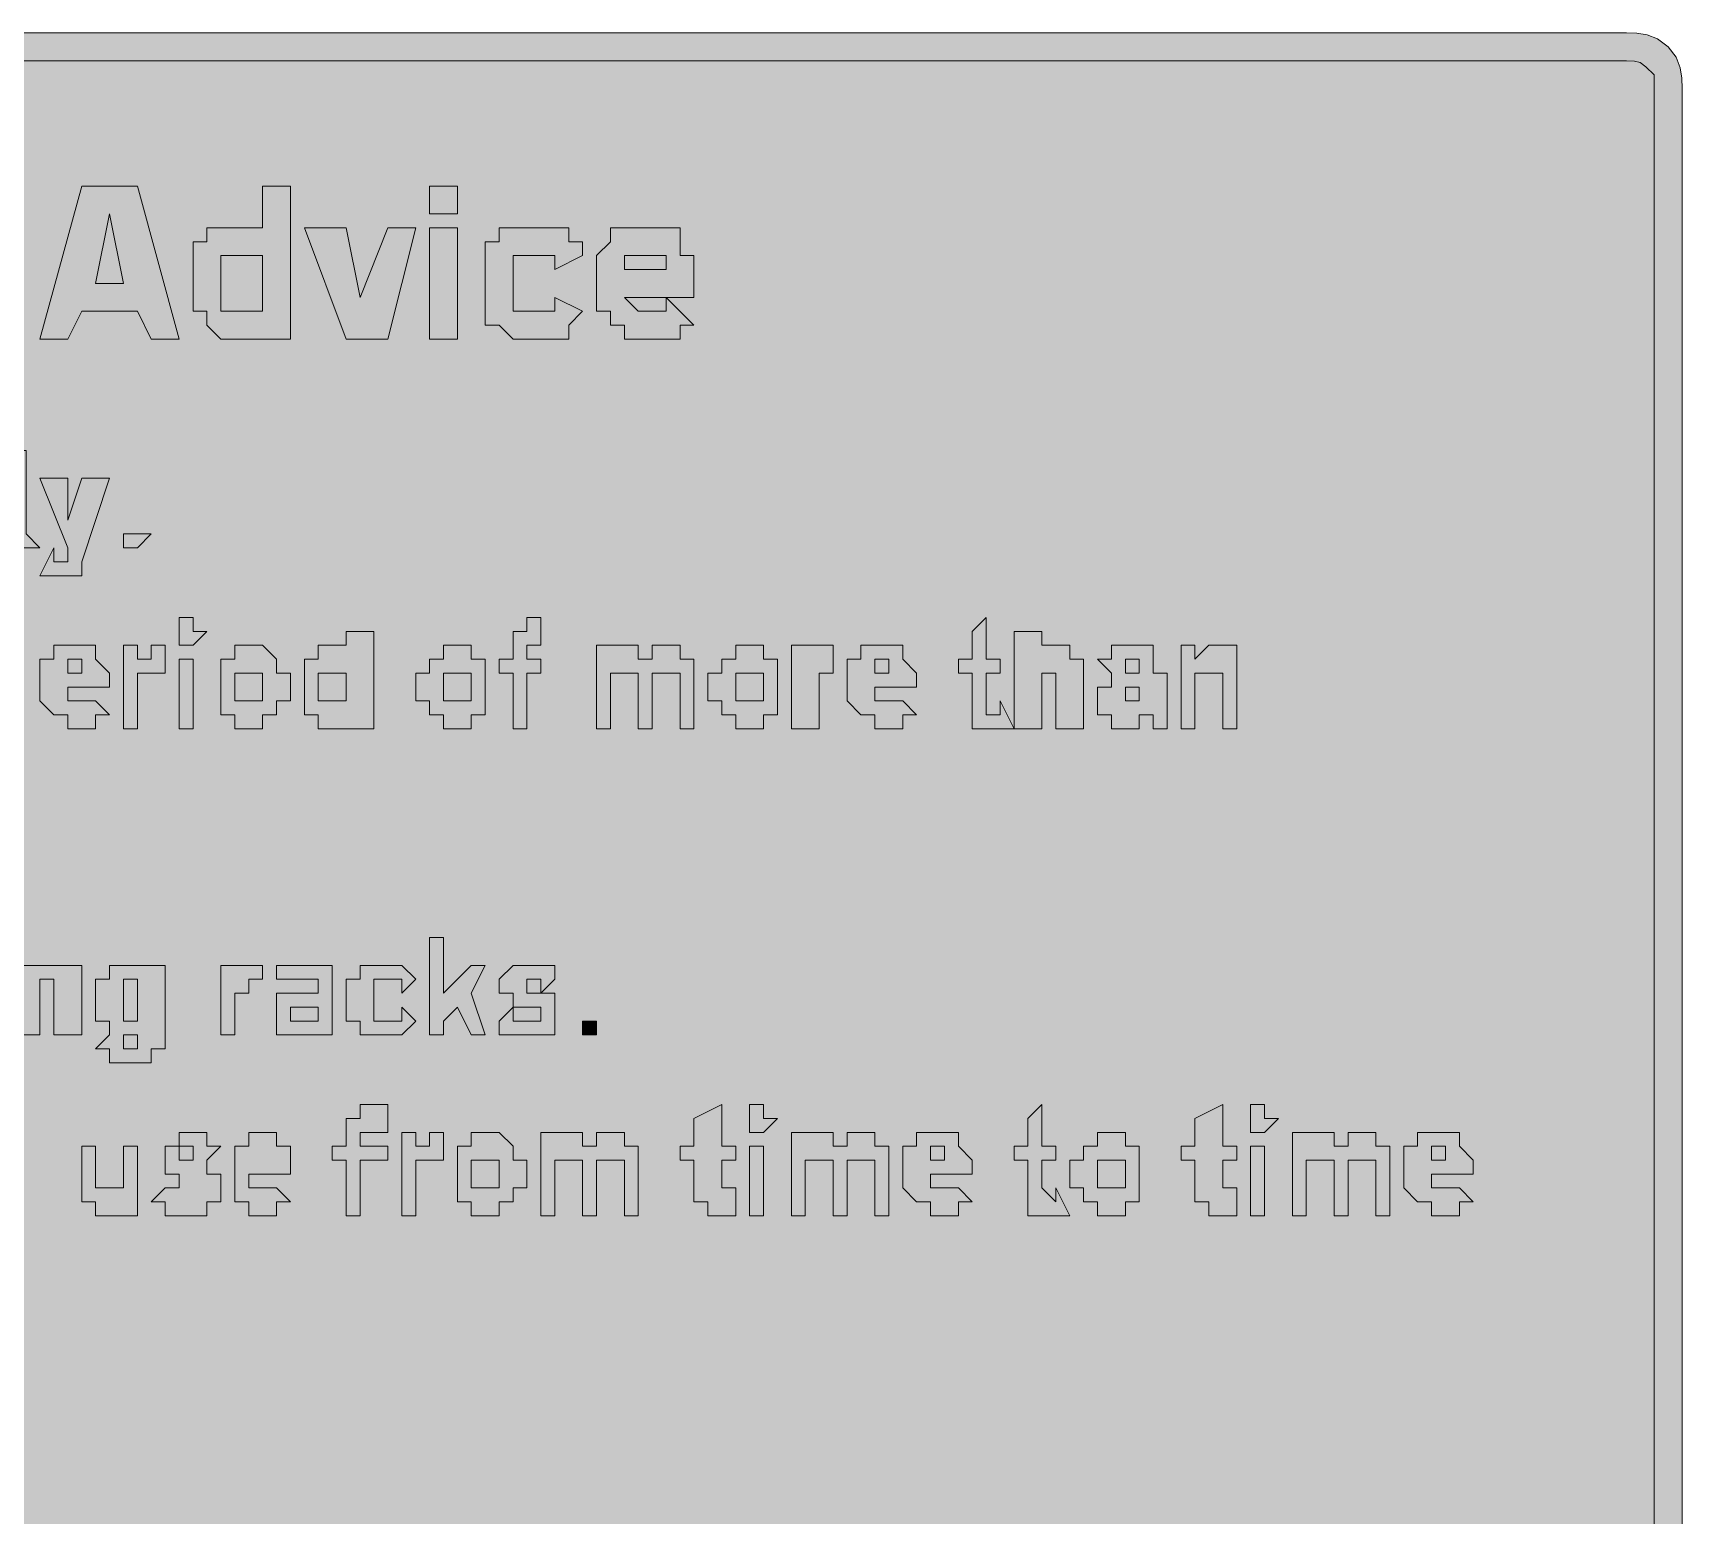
# Model space of a CAD drawing. Header units: metres. Extents: x 78 to 482, y 6 to 262.
# Drawn here: x 339.8 to 481.9, y 134.3 to 262.1 of the extents above; entities that cross this region are included whole.
import ezdxf

# ---------------------------------------------------------------- set-up
doc = ezdxf.new("R2010")
doc.units = ezdxf.units.M
doc.layers.add('FILL_BLACK_000000', color=7, linetype='Continuous', true_color=0x000000)
doc.layers.add('FILL_WHITE_FFFFFF', color=7, linetype='Continuous', true_color=0xffffff)

msp = doc.modelspace()

# ---------------------------------------------------------------- hatches: boundary and pattern name
at = {"layer": 'FILL_BLACK_000000', "true_color": 0x000000}
h = msp.add_hatch(color=7, dxfattribs=at)
h.dxf.hatch_style = 1
h.paths.add_polyline_path([(477.15, 262.08), (478.05, 262.06), (478.95, 261.93), (479.85, 261.57), (480.75, 260.88), (481.44, 259.98), (481.8, 259.08), (481.93, 258.18), (481.95, 257.28), (481.95, 11.28), (481.95, 10.08), (480.75, 8.88), (478.95, 7.23), (478.05, 6.69), (477.15, 6.48), (82.35, 6.48), (81.45, 6.69), (80.55, 7.23), (78.75, 8.88), (78.35, 8.93), (78.06, 9.09), (77.7, 9.63), (77.57, 10.4), (77.55, 11.28), (77.55, 257.28), (77.55, 258.48), (77.6, 258.88), (77.74, 259.19), (78.15, 259.68), (78.56, 260.17), (78.7, 260.48), (78.75, 260.88), (79.65, 261.57), (80.55, 261.93), (81.45, 262.06), (82.35, 262.08), (477.15, 262.08)])
h = msp.add_hatch(color=7, dxfattribs=at)
h.dxf.hatch_style = 1
h.paths.add_polyline_path([(348.75, 238.08), (346.35, 238.08), (343.95, 238.08), (342.75, 235.68), (340.35, 235.68), (343.95, 248.88), (346.35, 248.88), (348.75, 248.88), (352.35, 235.68), (349.95, 235.68), (348.75, 238.08)])
h.paths.add_polyline_path([(345.15, 240.48), (346.35, 240.48), (347.55, 240.48), (346.35, 246.48), (345.15, 240.48)], flags=16)
h = msp.add_hatch(color=7, dxfattribs=at)
h.dxf.hatch_style = 1
h.paths.add_polyline_path([(361.95, 235.68), (359.55, 235.68), (358.35, 235.68), (357.15, 235.68), (355.95, 235.68), (354.75, 236.88), (354.75, 238.08), (353.55, 238.08), (353.55, 239.28), (353.55, 240.48), (353.55, 241.68), (353.55, 242.88), (353.55, 244.08), (354.75, 244.08), (354.75, 245.28), (355.95, 245.28), (357.15, 245.28), (358.35, 245.28), (359.55, 245.28), (359.55, 248.88), (361.95, 248.88), (361.95, 235.68)])
h.paths.add_polyline_path([(359.55, 242.88), (358.35, 242.88), (357.15, 242.88), (355.95, 242.88), (355.95, 241.68), (355.95, 240.48), (355.95, 239.28), (355.95, 238.08), (357.15, 238.08), (358.35, 238.08), (359.55, 238.08), (359.55, 239.28), (359.55, 241.68), (359.55, 242.88)], flags=16)
h = msp.add_hatch(color=7, dxfattribs=at)
h.dxf.hatch_style = 1
h.paths.add_polyline_path([(373.95, 246.48), (373.95, 247.68), (373.95, 248.88), (375.15, 248.88), (376.35, 248.88), (376.35, 247.68), (376.35, 246.48), (375.15, 246.48), (373.95, 246.48)])
h = msp.add_hatch(color=7, dxfattribs=at)
h.dxf.hatch_style = 1
h.paths.add_polyline_path([(363.15, 245.28), (366.75, 245.28), (367.95, 239.28), (370.35, 245.28), (372.75, 245.28), (370.35, 235.68), (367.95, 235.68), (366.75, 235.68), (363.15, 245.28)])
h = msp.add_hatch(color=7, dxfattribs=at)
h.dxf.hatch_style = 1
h.paths.add_polyline_path([(373.95, 235.68), (373.95, 245.28), (376.35, 245.28), (376.35, 235.68), (373.95, 235.68)])
h = msp.add_hatch(color=7, dxfattribs=at)
h.dxf.hatch_style = 1
h.paths.add_polyline_path([(383.55, 245.28), (384.75, 245.28), (385.95, 245.28), (385.95, 244.08), (387.15, 244.08), (387.15, 242.88), (384.75, 241.68), (384.75, 242.88), (383.55, 242.88), (382.35, 242.88), (381.15, 242.88), (381.15, 241.68), (381.15, 240.48), (381.15, 239.28), (381.15, 238.08), (382.35, 238.08), (383.55, 238.08), (384.75, 238.08), (384.75, 239.28), (387.15, 238.08), (385.95, 236.88), (385.95, 235.68), (384.75, 235.68), (383.55, 235.68), (382.35, 235.68), (381.15, 235.68), (379.95, 236.88), (378.75, 236.88), (378.75, 238.08), (378.75, 239.28), (378.75, 240.48), (378.75, 241.68), (378.75, 242.88), (378.75, 244.08), (379.95, 244.08), (379.95, 245.28), (381.15, 245.28), (382.35, 245.28), (383.55, 245.28)])
h = msp.add_hatch(color=7, dxfattribs=at)
h.dxf.hatch_style = 1
h.paths.add_polyline_path([(395.55, 235.68), (394.35, 235.68), (393.15, 235.68), (391.95, 235.68), (390.75, 235.68), (390.75, 236.88), (389.55, 236.88), (389.55, 238.08), (388.35, 238.08), (388.35, 239.28), (388.35, 240.48), (388.35, 241.68), (388.35, 242.88), (389.55, 244.08), (389.55, 245.28), (390.75, 245.28), (391.95, 245.28), (393.15, 245.28), (394.35, 245.28), (395.55, 245.28), (395.55, 244.08), (395.55, 242.88), (396.75, 242.88), (396.75, 241.68), (396.75, 240.48), (396.75, 239.28), (394.35, 239.28), (396.75, 236.88), (395.55, 236.88), (395.55, 235.68)])
h.paths.add_polyline_path([(390.75, 239.28), (391.95, 238.08), (393.15, 238.08), (394.35, 238.08), (394.35, 239.28), (390.75, 239.28)], flags=16)
h.paths.add_polyline_path([(394.35, 242.88), (393.15, 242.88), (391.95, 242.88), (390.75, 242.88), (390.75, 241.68), (394.35, 241.68), (394.35, 242.88)], flags=16)
h = msp.add_hatch(color=7, dxfattribs=at)
h.dxf.hatch_style = 1
h.paths.add_polyline_path([(339.15, 218.88), (340.35, 217.68), (339.15, 217.68), (337.95, 217.68), (336.75, 217.68), (336.75, 218.88), (336.75, 226.08), (339.15, 226.08), (339.15, 218.88)])
h = msp.add_hatch(color=7, dxfattribs=at)
h.dxf.hatch_style = 1
h.paths.add_polyline_path([(343.95, 216.48), (343.95, 215.28), (342.75, 215.28), (341.55, 215.28), (340.35, 215.28), (341.55, 217.68), (341.55, 216.48), (342.75, 216.48), (342.75, 217.68), (340.35, 223.68), (342.75, 223.68), (342.75, 220.08), (343.95, 223.68), (346.35, 223.68), (343.95, 216.48)])
h = msp.add_hatch(color=7, dxfattribs=at)
h.dxf.hatch_style = 1
h.paths.add_polyline_path([(349.95, 218.88), (348.75, 217.68), (347.55, 217.68), (347.55, 218.88), (348.75, 218.88), (349.95, 218.88)])
h = msp.add_hatch(color=7, dxfattribs=at)
h.dxf.hatch_style = 1
h.paths.add_polyline_path([(352.35, 209.28), (352.35, 210.48), (352.35, 211.68), (353.55, 211.68), (353.55, 210.48), (354.75, 210.48), (353.55, 209.28), (352.35, 209.28)])
h = msp.add_hatch(color=7, dxfattribs=at)
h.dxf.hatch_style = 1
h.paths.add_polyline_path([(369.15, 202.08), (366.75, 202.08), (365.55, 202.08), (364.35, 202.08), (364.35, 203.28), (363.15, 203.28), (363.15, 204.48), (363.15, 205.68), (363.15, 206.88), (363.15, 208.08), (364.35, 208.08), (364.35, 209.28), (365.55, 209.28), (366.75, 209.28), (366.75, 210.48), (369.15, 210.48), (369.15, 202.08)])
h.paths.add_polyline_path([(366.75, 206.88), (365.55, 206.88), (364.35, 206.88), (364.35, 205.68), (364.35, 204.48), (365.55, 204.48), (366.75, 204.48), (366.75, 205.68), (366.75, 206.88)], flags=16)
h = msp.add_hatch(color=7, dxfattribs=at)
h.dxf.hatch_style = 1
h.paths.add_polyline_path([(381.15, 202.08), (381.15, 206.88), (379.95, 206.88), (379.95, 208.08), (381.15, 208.08), (381.15, 209.28), (381.15, 210.48), (382.35, 210.48), (382.35, 211.68), (383.55, 211.68), (383.55, 210.48), (383.55, 209.28), (382.35, 209.28), (382.35, 208.08), (383.55, 208.08), (383.55, 206.88), (382.35, 206.88), (382.35, 202.08), (381.15, 202.08)])
h = msp.add_hatch(color=7, dxfattribs=at)
h.dxf.hatch_style = 1
h.paths.add_polyline_path([(423.15, 208.08), (423.15, 206.88), (421.95, 206.88), (421.95, 204.48), (421.95, 203.28), (423.15, 203.28), (423.15, 204.48), (424.35, 202.08), (423.15, 202.08), (421.95, 202.08), (420.75, 202.08), (420.75, 203.28), (420.75, 206.88), (419.55, 206.88), (419.55, 208.08), (420.75, 208.08), (420.75, 210.48), (421.95, 211.68), (421.95, 208.08), (423.15, 208.08)])
h = msp.add_hatch(color=7, dxfattribs=at)
h.dxf.hatch_style = 1
h.paths.add_polyline_path([(429.15, 209.28), (429.15, 208.08), (430.35, 208.08), (430.35, 206.88), (430.35, 202.08), (427.95, 202.08), (427.95, 205.68), (427.95, 206.88), (426.75, 206.88), (426.75, 205.68), (426.75, 202.08), (424.35, 202.08), (424.35, 210.48), (426.75, 210.48), (426.75, 209.28), (427.95, 209.28), (429.15, 209.28)])
h = msp.add_hatch(color=7, dxfattribs=at)
h.dxf.hatch_style = 1
h.paths.add_polyline_path([(342.75, 204.48), (343.95, 204.48), (345.15, 204.48), (346.35, 203.28), (345.15, 203.28), (345.15, 202.08), (343.95, 202.08), (342.75, 202.08), (342.75, 203.28), (341.55, 203.28), (340.35, 204.48), (340.35, 205.68), (340.35, 206.88), (340.35, 208.08), (341.55, 208.08), (341.55, 209.28), (342.75, 209.28), (343.95, 209.28), (345.15, 209.28), (345.15, 208.08), (346.35, 206.88), (346.35, 205.68), (342.75, 205.68), (342.75, 204.48)])
h.paths.add_polyline_path([(343.95, 208.08), (342.75, 208.08), (342.75, 206.88), (343.95, 206.88), (343.95, 208.08)], flags=16)
h = msp.add_hatch(color=7, dxfattribs=at)
h.dxf.hatch_style = 1
h.paths.add_polyline_path([(347.55, 209.28), (348.75, 209.28), (348.75, 208.08), (349.95, 208.08), (349.95, 209.28), (351.15, 209.28), (351.15, 206.88), (349.95, 206.88), (348.75, 206.88), (348.75, 205.68), (348.75, 202.08), (347.55, 202.08), (347.55, 209.28)])
h = msp.add_hatch(color=7, dxfattribs=at)
h.dxf.hatch_style = 1
h.paths.add_polyline_path([(360.75, 204.48), (360.75, 203.28), (359.55, 203.28), (359.55, 202.08), (358.35, 202.08), (357.15, 202.08), (357.15, 203.28), (355.95, 203.28), (355.95, 204.48), (355.95, 205.68), (355.95, 206.88), (355.95, 208.08), (357.15, 208.08), (357.15, 209.28), (358.35, 209.28), (359.55, 209.28), (360.75, 208.08), (360.75, 206.88), (361.95, 206.88), (361.95, 205.68), (361.95, 204.48), (360.75, 204.48)])
h.paths.add_polyline_path([(358.35, 206.88), (357.15, 206.88), (357.15, 205.68), (357.15, 204.48), (358.35, 204.48), (359.55, 204.48), (359.55, 205.68), (359.55, 206.88), (358.35, 206.88)], flags=16)
h = msp.add_hatch(color=7, dxfattribs=at)
h.dxf.hatch_style = 1
h.paths.add_polyline_path([(378.75, 203.28), (377.55, 203.28), (377.55, 202.08), (376.35, 202.08), (375.15, 202.08), (375.15, 203.28), (373.95, 203.28), (373.95, 204.48), (372.75, 204.48), (372.75, 205.68), (372.75, 206.88), (373.95, 206.88), (373.95, 208.08), (375.15, 208.08), (375.15, 209.28), (376.35, 209.28), (377.55, 209.28), (377.55, 208.08), (378.75, 208.08), (378.75, 206.88), (378.75, 205.68), (378.75, 204.48), (378.75, 203.28)])
h.paths.add_polyline_path([(376.35, 206.88), (375.15, 206.88), (375.15, 205.68), (375.15, 204.48), (376.35, 204.48), (377.55, 204.48), (377.55, 205.68), (377.55, 206.88), (376.35, 206.88)], flags=16)
h = msp.add_hatch(color=7, dxfattribs=at)
h.dxf.hatch_style = 1
h.paths.add_polyline_path([(391.95, 209.28), (391.95, 208.08), (393.15, 208.08), (393.15, 209.28), (394.35, 209.28), (395.55, 209.28), (395.55, 208.08), (396.75, 208.08), (396.75, 206.88), (396.75, 202.08), (395.55, 202.08), (395.55, 206.88), (394.35, 206.88), (393.15, 206.88), (393.15, 202.08), (391.95, 202.08), (391.95, 206.88), (390.75, 206.88), (389.55, 206.88), (389.55, 202.08), (388.35, 202.08), (388.35, 209.28), (389.55, 209.28), (390.75, 209.28), (391.95, 209.28)])
h = msp.add_hatch(color=7, dxfattribs=at)
h.dxf.hatch_style = 1
h.paths.add_polyline_path([(403.95, 203.28), (402.75, 203.28), (402.75, 202.08), (401.55, 202.08), (400.35, 202.08), (400.35, 203.28), (399.15, 203.28), (399.15, 204.48), (397.95, 204.48), (397.95, 205.68), (397.95, 206.88), (399.15, 206.88), (399.15, 208.08), (400.35, 208.08), (400.35, 209.28), (401.55, 209.28), (402.75, 209.28), (402.75, 208.08), (403.95, 208.08), (403.95, 206.88), (403.95, 205.68), (403.95, 204.48), (403.95, 203.28)])
h.paths.add_polyline_path([(401.55, 206.88), (400.35, 206.88), (400.35, 205.68), (400.35, 204.48), (401.55, 204.48), (402.75, 204.48), (402.75, 205.68), (402.75, 206.88), (401.55, 206.88)], flags=16)
h = msp.add_hatch(color=7, dxfattribs=at)
h.dxf.hatch_style = 1
h.paths.add_polyline_path([(408.75, 206.88), (407.55, 206.88), (407.55, 205.68), (407.55, 202.08), (405.15, 202.08), (405.15, 209.28), (407.55, 209.28), (408.75, 209.28), (408.75, 206.88)])
h = msp.add_hatch(color=7, dxfattribs=at)
h.dxf.hatch_style = 1
h.paths.add_polyline_path([(412.35, 204.48), (413.55, 204.48), (414.75, 204.48), (415.95, 203.28), (414.75, 203.28), (414.75, 202.08), (413.55, 202.08), (412.35, 202.08), (412.35, 203.28), (411.15, 203.28), (409.95, 204.48), (409.95, 205.68), (409.95, 206.88), (409.95, 208.08), (411.15, 208.08), (411.15, 209.28), (412.35, 209.28), (413.55, 209.28), (414.75, 209.28), (414.75, 208.08), (415.95, 206.88), (415.95, 205.68), (412.35, 205.68), (412.35, 204.48)])
h.paths.add_polyline_path([(413.55, 208.08), (412.35, 208.08), (412.35, 206.88), (413.55, 206.88), (413.55, 208.08)], flags=16)
h = msp.add_hatch(color=7, dxfattribs=at)
h.dxf.hatch_style = 1
h.paths.add_polyline_path([(432.75, 209.28), (433.95, 209.28), (435.15, 209.28), (436.35, 209.28), (436.35, 208.08), (436.35, 206.88), (437.55, 206.88), (437.55, 204.48), (437.55, 203.28), (437.55, 202.08), (436.35, 202.08), (436.35, 203.28), (435.15, 203.28), (435.15, 202.08), (433.95, 202.08), (432.75, 202.08), (432.75, 203.28), (431.55, 203.28), (431.55, 204.48), (431.55, 205.68), (432.75, 205.68), (432.75, 206.88), (431.55, 208.08), (432.75, 208.08), (432.75, 209.28)])
h.paths.add_polyline_path([(433.95, 208.08), (433.95, 206.88), (435.15, 206.88), (435.15, 208.08), (433.95, 208.08)], flags=16)
h.paths.add_polyline_path([(435.15, 204.48), (435.15, 205.68), (433.95, 205.68), (433.95, 204.48), (435.15, 204.48)], flags=16)
h = msp.add_hatch(color=7, dxfattribs=at)
h.dxf.hatch_style = 1
h.paths.add_polyline_path([(442.35, 202.08), (442.35, 205.68), (442.35, 206.88), (441.15, 206.88), (439.95, 206.88), (439.95, 202.08), (438.75, 202.08), (438.75, 209.28), (439.95, 209.28), (439.95, 208.08), (441.15, 209.28), (442.35, 209.28), (443.55, 209.28), (443.55, 208.08), (443.55, 206.88), (443.55, 202.08), (442.35, 202.08)])
h = msp.add_hatch(color=7, dxfattribs=at)
h.dxf.hatch_style = 1
h.paths.add_polyline_path([(352.35, 202.08), (352.35, 208.08), (353.55, 208.08), (353.55, 202.08), (352.35, 202.08)])
h = msp.add_hatch(color=7, dxfattribs=at)
h.dxf.hatch_style = 1
h.paths.add_polyline_path([(373.95, 184.08), (375.15, 184.08), (375.15, 179.28), (377.55, 181.68), (378.75, 181.68), (377.55, 179.28), (378.75, 175.68), (377.55, 175.68), (376.35, 178.08), (375.15, 176.88), (375.15, 175.68), (373.95, 175.68), (373.95, 184.08)])
h = msp.add_hatch(color=7, dxfattribs=at)
h.dxf.hatch_style = 1
h.paths.add_polyline_path([(341.55, 175.68), (341.55, 179.28), (341.55, 180.48), (340.35, 180.48), (340.35, 179.28), (340.35, 175.68), (337.95, 175.68), (337.95, 181.68), (340.35, 181.68), (341.55, 181.68), (342.75, 181.68), (343.95, 181.68), (343.95, 180.48), (343.95, 179.28), (343.95, 175.68), (341.55, 175.68)])
h = msp.add_hatch(color=7, dxfattribs=at)
h.dxf.hatch_style = 1
h.paths.add_polyline_path([(345.15, 178.08), (345.15, 179.28), (345.15, 180.48), (346.35, 180.48), (346.35, 181.68), (347.55, 181.68), (348.75, 181.68), (349.95, 181.68), (351.15, 181.68), (351.15, 175.68), (351.15, 174.48), (349.95, 174.48), (349.95, 173.28), (348.75, 173.28), (347.55, 173.28), (346.35, 173.28), (346.35, 174.48), (345.15, 174.48), (346.35, 175.68), (346.35, 176.88), (345.15, 176.88), (345.15, 178.08)])
h.paths.add_polyline_path([(348.75, 175.68), (347.55, 175.68), (347.55, 174.48), (348.75, 174.48), (348.75, 175.68)], flags=16)
h.paths.add_polyline_path([(347.55, 180.48), (347.55, 179.28), (347.55, 178.08), (347.55, 176.88), (348.75, 176.88), (348.75, 178.08), (348.75, 179.28), (348.75, 180.48), (347.55, 180.48)], flags=16)
h = msp.add_hatch(color=7, dxfattribs=at)
h.dxf.hatch_style = 1
h.paths.add_polyline_path([(355.95, 181.68), (357.15, 181.68), (358.35, 181.68), (359.55, 181.68), (359.55, 180.48), (358.35, 180.48), (358.35, 179.28), (357.15, 179.28), (357.15, 175.68), (355.95, 175.68), (355.95, 181.68)])
h = msp.add_hatch(color=7, dxfattribs=at)
h.dxf.hatch_style = 1
h.paths.add_polyline_path([(361.95, 181.68), (363.15, 181.68), (364.35, 181.68), (365.55, 181.68), (365.55, 180.48), (365.55, 176.88), (365.55, 175.68), (364.35, 175.68), (363.15, 175.68), (361.95, 175.68), (360.75, 175.68), (360.75, 176.88), (360.75, 178.08), (360.75, 179.28), (361.95, 179.28), (363.15, 179.28), (364.35, 179.28), (364.35, 180.48), (363.15, 180.48), (361.95, 180.48), (360.75, 180.48), (360.75, 181.68), (361.95, 181.68)])
h.paths.add_polyline_path([(363.15, 176.88), (364.35, 176.88), (364.35, 178.08), (363.15, 178.08), (361.95, 178.08), (361.95, 176.88), (363.15, 176.88)], flags=16)
h = msp.add_hatch(color=7, dxfattribs=at)
h.dxf.hatch_style = 1
h.paths.add_polyline_path([(371.55, 181.68), (372.75, 180.48), (371.55, 179.28), (371.55, 180.48), (370.35, 180.48), (369.15, 180.48), (369.15, 179.28), (369.15, 178.08), (369.15, 176.88), (370.35, 176.88), (371.55, 176.88), (371.55, 178.08), (372.75, 176.88), (371.55, 175.68), (370.35, 175.68), (369.15, 175.68), (367.95, 175.68), (367.95, 176.88), (366.75, 176.88), (366.75, 178.08), (366.75, 179.28), (366.75, 180.48), (367.95, 180.48), (367.95, 181.68), (369.15, 181.68), (370.35, 181.68), (371.55, 181.68)])
h = msp.add_hatch(color=7, dxfattribs=at)
h.dxf.hatch_style = 1
h.paths.add_polyline_path([(384.75, 178.08), (384.75, 176.88), (384.75, 175.68), (383.55, 175.68), (382.35, 175.68), (381.15, 175.68), (379.95, 175.68), (379.95, 176.88), (381.15, 178.08), (381.15, 179.28), (379.95, 179.28), (379.95, 180.48), (381.15, 181.68), (382.35, 181.68), (383.55, 181.68), (384.75, 181.68), (384.75, 180.48), (383.55, 179.28), (384.75, 179.28), (384.75, 178.08)])
h.paths.add_polyline_path([(381.15, 176.88), (382.35, 176.88), (383.55, 176.88), (383.55, 178.08), (382.35, 178.08), (381.15, 178.08), (381.15, 176.88)], flags=16)
h.paths.add_polyline_path([(383.55, 180.48), (382.35, 180.48), (382.35, 179.28), (383.55, 179.28), (383.55, 180.48)], flags=16)
h = msp.add_hatch(color=7, dxfattribs=at)
h.dxf.hatch_style = 1
h.paths.add_polyline_path([(388.35, 175.68), (387.15, 175.68), (387.15, 176.88), (388.35, 176.88), (388.35, 175.68)])
h = msp.add_hatch(color=7, dxfattribs=at)
h.dxf.hatch_style = 1
h.paths.add_polyline_path([(366.75, 160.08), (366.75, 164.88), (365.55, 164.88), (365.55, 166.08), (366.75, 166.08), (366.75, 167.28), (366.75, 168.48), (367.95, 168.48), (367.95, 169.68), (369.15, 169.68), (370.35, 169.68), (370.35, 168.48), (370.35, 167.28), (369.15, 167.28), (367.95, 167.28), (367.95, 166.08), (370.35, 166.08), (370.35, 164.88), (367.95, 164.88), (367.95, 160.08), (366.75, 160.08)])
h = msp.add_hatch(color=7, dxfattribs=at)
h.dxf.hatch_style = 1
h.paths.add_polyline_path([(400.35, 160.08), (399.15, 160.08), (397.95, 160.08), (397.95, 161.28), (396.75, 161.28), (396.75, 164.88), (395.55, 164.88), (395.55, 166.08), (396.75, 166.08), (396.75, 168.48), (399.15, 169.68), (399.15, 166.08), (400.35, 166.08), (400.35, 164.88), (399.15, 164.88), (399.15, 162.48), (400.35, 162.48), (400.35, 160.08)])
h = msp.add_hatch(color=7, dxfattribs=at)
h.dxf.hatch_style = 1
h.paths.add_polyline_path([(401.55, 167.28), (401.55, 168.48), (401.55, 169.68), (402.75, 169.68), (402.75, 168.48), (403.95, 168.48), (402.75, 167.28), (401.55, 167.28)])
h = msp.add_hatch(color=7, dxfattribs=at)
h.dxf.hatch_style = 1
h.paths.add_polyline_path([(427.95, 166.08), (427.95, 164.88), (426.75, 164.88), (426.75, 162.48), (427.95, 161.28), (427.95, 162.48), (429.15, 160.08), (427.95, 160.08), (426.75, 160.08), (425.55, 160.08), (425.55, 161.28), (425.55, 164.88), (424.35, 164.88), (424.35, 166.08), (425.55, 166.08), (425.55, 168.48), (426.75, 169.68), (426.75, 166.08), (427.95, 166.08)])
h = msp.add_hatch(color=7, dxfattribs=at)
h.dxf.hatch_style = 1
h.paths.add_polyline_path([(443.55, 160.08), (442.35, 160.08), (441.15, 160.08), (441.15, 161.28), (439.95, 161.28), (439.95, 164.88), (438.75, 164.88), (438.75, 166.08), (439.95, 166.08), (439.95, 168.48), (442.35, 169.68), (442.35, 166.08), (443.55, 166.08), (443.55, 164.88), (442.35, 164.88), (442.35, 162.48), (443.55, 162.48), (443.55, 160.08)])
h = msp.add_hatch(color=7, dxfattribs=at)
h.dxf.hatch_style = 1
h.paths.add_polyline_path([(444.75, 167.28), (444.75, 168.48), (444.75, 169.68), (445.95, 169.68), (445.95, 168.48), (447.15, 168.48), (445.95, 167.28), (444.75, 167.28)])
h = msp.add_hatch(color=7, dxfattribs=at)
h.dxf.hatch_style = 1
h.paths.add_polyline_path([(355.95, 161.28), (354.75, 161.28), (354.75, 160.08), (353.55, 160.08), (352.35, 160.08), (351.15, 160.08), (351.15, 161.28), (349.95, 161.28), (351.15, 162.48), (352.35, 162.48), (352.35, 163.68), (351.15, 163.68), (351.15, 164.88), (351.15, 166.08), (352.35, 166.08), (352.35, 167.28), (353.55, 167.28), (354.75, 167.28), (354.75, 166.08), (355.95, 166.08), (354.75, 164.88), (354.75, 163.68), (355.95, 163.68), (355.95, 162.48), (355.95, 161.28)])
h.paths.add_polyline_path([(352.35, 164.88), (353.55, 164.88), (353.55, 166.08), (352.35, 166.08), (352.35, 164.88)], flags=16)
h = msp.add_hatch(color=7, dxfattribs=at)
h.dxf.hatch_style = 1
h.paths.add_polyline_path([(358.35, 163.68), (358.35, 162.48), (359.55, 162.48), (360.75, 162.48), (361.95, 161.28), (360.75, 161.28), (360.75, 160.08), (359.55, 160.08), (358.35, 160.08), (358.35, 161.28), (357.15, 161.28), (357.15, 162.48), (357.15, 163.68), (357.15, 164.88), (357.15, 166.08), (358.35, 166.08), (358.35, 167.28), (359.55, 167.28), (360.75, 167.28), (360.75, 166.08), (361.95, 166.08), (361.95, 164.88), (361.95, 163.68), (358.35, 163.68)])
h = msp.add_hatch(color=7, dxfattribs=at)
h.dxf.hatch_style = 1
h.paths.add_polyline_path([(371.55, 167.28), (372.75, 167.28), (372.75, 166.08), (373.95, 166.08), (373.95, 167.28), (375.15, 167.28), (375.15, 164.88), (373.95, 164.88), (372.75, 164.88), (372.75, 163.68), (372.75, 160.08), (371.55, 160.08), (371.55, 167.28)])
h = msp.add_hatch(color=7, dxfattribs=at)
h.dxf.hatch_style = 1
h.paths.add_polyline_path([(381.15, 162.48), (381.15, 161.28), (379.95, 161.28), (379.95, 160.08), (378.75, 160.08), (377.55, 160.08), (377.55, 161.28), (376.35, 161.28), (376.35, 162.48), (376.35, 163.68), (376.35, 164.88), (376.35, 166.08), (377.55, 166.08), (377.55, 167.28), (378.75, 167.28), (379.95, 167.28), (381.15, 166.08), (381.15, 164.88), (382.35, 164.88), (382.35, 163.68), (382.35, 162.48), (381.15, 162.48)])
h.paths.add_polyline_path([(378.75, 164.88), (377.55, 164.88), (377.55, 163.68), (377.55, 162.48), (378.75, 162.48), (379.95, 162.48), (379.95, 163.68), (379.95, 164.88), (378.75, 164.88)], flags=16)
h = msp.add_hatch(color=7, dxfattribs=at)
h.dxf.hatch_style = 1
h.paths.add_polyline_path([(387.15, 167.28), (387.15, 166.08), (388.35, 166.08), (388.35, 167.28), (389.55, 167.28), (390.75, 167.28), (390.75, 166.08), (391.95, 166.08), (391.95, 164.88), (391.95, 160.08), (390.75, 160.08), (390.75, 164.88), (389.55, 164.88), (388.35, 164.88), (388.35, 160.08), (387.15, 160.08), (387.15, 164.88), (385.95, 164.88), (384.75, 164.88), (384.75, 160.08), (383.55, 160.08), (383.55, 167.28), (384.75, 167.28), (385.95, 167.28), (387.15, 167.28)])
h = msp.add_hatch(color=7, dxfattribs=at)
h.dxf.hatch_style = 1
h.paths.add_polyline_path([(408.75, 167.28), (408.75, 166.08), (409.95, 166.08), (409.95, 167.28), (411.15, 167.28), (412.35, 167.28), (412.35, 166.08), (413.55, 166.08), (413.55, 164.88), (413.55, 160.08), (412.35, 160.08), (412.35, 164.88), (411.15, 164.88), (409.95, 164.88), (409.95, 160.08), (408.75, 160.08), (408.75, 164.88), (407.55, 164.88), (406.35, 164.88), (406.35, 160.08), (405.15, 160.08), (405.15, 167.28), (406.35, 167.28), (407.55, 167.28), (408.75, 167.28)])
h = msp.add_hatch(color=7, dxfattribs=at)
h.dxf.hatch_style = 1
h.paths.add_polyline_path([(417.15, 162.48), (418.35, 162.48), (419.55, 162.48), (420.75, 161.28), (419.55, 161.28), (419.55, 160.08), (418.35, 160.08), (417.15, 160.08), (417.15, 161.28), (415.95, 161.28), (414.75, 162.48), (414.75, 163.68), (414.75, 164.88), (414.75, 166.08), (415.95, 166.08), (415.95, 167.28), (417.15, 167.28), (418.35, 167.28), (419.55, 167.28), (419.55, 166.08), (420.75, 164.88), (420.75, 163.68), (417.15, 163.68), (417.15, 162.48)])
h.paths.add_polyline_path([(418.35, 166.08), (417.15, 166.08), (417.15, 164.88), (418.35, 164.88), (418.35, 166.08)], flags=16)
h = msp.add_hatch(color=7, dxfattribs=at)
h.dxf.hatch_style = 1
h.paths.add_polyline_path([(435.15, 161.28), (433.95, 161.28), (433.95, 160.08), (432.75, 160.08), (431.55, 160.08), (431.55, 161.28), (430.35, 161.28), (430.35, 162.48), (429.15, 162.48), (429.15, 163.68), (429.15, 164.88), (430.35, 164.88), (430.35, 166.08), (431.55, 166.08), (431.55, 167.28), (432.75, 167.28), (433.95, 167.28), (433.95, 166.08), (435.15, 166.08), (435.15, 164.88), (435.15, 163.68), (435.15, 162.48), (435.15, 161.28)])
h.paths.add_polyline_path([(432.75, 164.88), (431.55, 164.88), (431.55, 163.68), (431.55, 162.48), (432.75, 162.48), (433.95, 162.48), (433.95, 163.68), (433.95, 164.88), (432.75, 164.88)], flags=16)
h = msp.add_hatch(color=7, dxfattribs=at)
h.dxf.hatch_style = 1
h.paths.add_polyline_path([(451.95, 167.28), (451.95, 166.08), (453.15, 166.08), (453.15, 167.28), (454.35, 167.28), (455.55, 167.28), (455.55, 166.08), (456.75, 166.08), (456.75, 164.88), (456.75, 160.08), (455.55, 160.08), (455.55, 164.88), (454.35, 164.88), (453.15, 164.88), (453.15, 160.08), (451.95, 160.08), (451.95, 164.88), (450.75, 164.88), (449.55, 164.88), (449.55, 160.08), (448.35, 160.08), (448.35, 167.28), (449.55, 167.28), (450.75, 167.28), (451.95, 167.28)])
h = msp.add_hatch(color=7, dxfattribs=at)
h.dxf.hatch_style = 1
h.paths.add_polyline_path([(460.35, 162.48), (461.55, 162.48), (462.75, 162.48), (463.95, 161.28), (462.75, 161.28), (462.75, 160.08), (461.55, 160.08), (460.35, 160.08), (460.35, 161.28), (459.15, 161.28), (457.95, 162.48), (457.95, 163.68), (457.95, 164.88), (457.95, 166.08), (459.15, 166.08), (459.15, 167.28), (460.35, 167.28), (461.55, 167.28), (462.75, 167.28), (462.75, 166.08), (463.95, 164.88), (463.95, 163.68), (460.35, 163.68), (460.35, 162.48)])
h.paths.add_polyline_path([(461.55, 166.08), (460.35, 166.08), (460.35, 164.88), (461.55, 164.88), (461.55, 166.08)], flags=16)
h = msp.add_hatch(color=7, dxfattribs=at)
h.dxf.hatch_style = 1
h.paths.add_polyline_path([(345.15, 160.08), (345.15, 161.28), (343.95, 161.28), (343.95, 162.48), (343.95, 166.08), (345.15, 166.08), (345.15, 162.48), (346.35, 162.48), (347.55, 162.48), (347.55, 163.68), (347.55, 166.08), (348.75, 166.08), (348.75, 160.08), (347.55, 160.08), (346.35, 160.08), (345.15, 160.08)])
h = msp.add_hatch(color=7, dxfattribs=at)
h.dxf.hatch_style = 1
h.paths.add_polyline_path([(401.55, 160.08), (401.55, 166.08), (402.75, 166.08), (402.75, 160.08), (401.55, 160.08)])
h = msp.add_hatch(color=7, dxfattribs=at)
h.dxf.hatch_style = 1
h.paths.add_polyline_path([(444.75, 160.08), (444.75, 166.08), (445.95, 166.08), (445.95, 160.08), (444.75, 160.08)])
at = {"layer": 'FILL_WHITE_FFFFFF', "true_color": 0xffffff}
h = msp.add_hatch(color=7, dxfattribs=at)
h.dxf.hatch_style = 1
h.paths.add_polyline_path([(79.95, 257.28), (79.95, 258.48), (81.15, 259.68), (82.35, 259.68), (477.15, 259.68), (477.86, 259.66), (478.35, 259.53), (478.84, 259.17), (479.55, 258.48), (479.55, 257.28), (479.55, 11.28), (479.55, 10.08), (478.35, 10.08), (478.2, 9.48), (477.84, 9.07), (477.55, 8.93), (477.15, 8.88), (82.35, 8.88), (81.47, 9.09), (80.7, 9.63), (80.16, 10.4), (79.95, 11.28), (79.95, 257.28)])

# ---------------------------------------------------------------- linework, layer by layer
at = {"layer": 'FILL_BLACK_000000', "lineweight": 0, "true_color": 0x000000}
msp.add_lwpolyline([(82.35, 262.08), (477.15, 262.08), (478.05, 262.06), (478.95, 261.93), (479.85, 261.57), (480.75, 260.88), (481.44, 259.98), (481.8, 259.08), (481.93, 258.18), (481.95, 257.28), (481.95, 11.28), (481.95, 10.08), (480.75, 8.88), (478.95, 7.23), (478.05, 6.69), (477.15, 6.48), (82.35, 6.48)], dxfattribs=at)
for points in [[(348.75, 238.08), (346.35, 238.08), (343.95, 238.08), (342.75, 235.68), (340.35, 235.68), (343.95, 248.88), (346.35, 248.88), (348.75, 248.88), (352.35, 235.68), (349.95, 235.68)], [(361.95, 235.68), (359.55, 235.68), (358.35, 235.68), (357.15, 235.68), (355.95, 235.68), (354.75, 236.88), (354.75, 238.08), (353.55, 238.08), (353.55, 239.28), (353.55, 240.48), (353.55, 241.68), (353.55, 242.88), (353.55, 244.08), (354.75, 244.08), (354.75, 245.28), (355.95, 245.28), (357.15, 245.28), (358.35, 245.28), (359.55, 245.28), (359.55, 248.88), (361.95, 248.88)], [(373.95, 246.48), (373.95, 247.68), (373.95, 248.88), (375.15, 248.88), (376.35, 248.88), (376.35, 247.68), (376.35, 246.48), (375.15, 246.48)], [(345.15, 240.48), (346.35, 240.48), (347.55, 240.48), (346.35, 246.48)], [(363.15, 245.28), (366.75, 245.28), (367.95, 239.28), (370.35, 245.28), (372.75, 245.28), (370.35, 235.68), (367.95, 235.68), (366.75, 235.68)], [(373.95, 235.68), (373.95, 245.28), (376.35, 245.28), (376.35, 235.68)], [(383.55, 245.28), (384.75, 245.28), (385.95, 245.28), (385.95, 244.08), (387.15, 244.08), (387.15, 242.88), (384.75, 241.68), (384.75, 242.88), (383.55, 242.88), (382.35, 242.88), (381.15, 242.88), (381.15, 241.68), (381.15, 240.48), (381.15, 239.28), (381.15, 238.08), (382.35, 238.08), (383.55, 238.08), (384.75, 238.08), (384.75, 239.28), (387.15, 238.08), (385.95, 236.88), (385.95, 235.68), (384.75, 235.68), (383.55, 235.68), (382.35, 235.68), (381.15, 235.68), (379.95, 236.88), (378.75, 236.88), (378.75, 238.08), (378.75, 239.28), (378.75, 240.48), (378.75, 241.68), (378.75, 242.88), (378.75, 244.08), (379.95, 244.08), (379.95, 245.28), (381.15, 245.28), (382.35, 245.28)], [(395.55, 235.68), (394.35, 235.68), (393.15, 235.68), (391.95, 235.68), (390.75, 235.68), (390.75, 236.88), (389.55, 236.88), (389.55, 238.08), (388.35, 238.08), (388.35, 239.28), (388.35, 240.48), (388.35, 241.68), (388.35, 242.88), (389.55, 244.08), (389.55, 245.28), (390.75, 245.28), (391.95, 245.28), (393.15, 245.28), (394.35, 245.28), (395.55, 245.28), (395.55, 244.08), (395.55, 242.88), (396.75, 242.88), (396.75, 241.68), (396.75, 240.48), (396.75, 239.28), (394.35, 239.28), (396.75, 236.88), (395.55, 236.88)], [(359.55, 242.88), (358.35, 242.88), (357.15, 242.88), (355.95, 242.88), (355.95, 241.68), (355.95, 240.48), (355.95, 239.28), (355.95, 238.08), (357.15, 238.08), (358.35, 238.08), (359.55, 238.08), (359.55, 239.28), (359.55, 241.68)], [(394.35, 242.88), (393.15, 242.88), (391.95, 242.88), (390.75, 242.88), (390.75, 241.68), (394.35, 241.68)], [(390.75, 239.28), (391.95, 238.08), (393.15, 238.08), (394.35, 238.08), (394.35, 239.28)], [(339.15, 218.88), (340.35, 217.68), (339.15, 217.68), (337.95, 217.68), (336.75, 217.68), (336.75, 218.88), (336.75, 226.08), (339.15, 226.08)], [(343.95, 216.48), (343.95, 215.28), (342.75, 215.28), (341.55, 215.28), (340.35, 215.28), (341.55, 217.68), (341.55, 216.48), (342.75, 216.48), (342.75, 217.68), (340.35, 223.68), (342.75, 223.68), (342.75, 220.08), (343.95, 223.68), (346.35, 223.68)], [(349.95, 218.88), (348.75, 217.68), (347.55, 217.68), (347.55, 218.88), (348.75, 218.88)], [(352.35, 209.28), (352.35, 210.48), (352.35, 211.68), (353.55, 211.68), (353.55, 210.48), (354.75, 210.48), (353.55, 209.28)], [(369.15, 202.08), (366.75, 202.08), (365.55, 202.08), (364.35, 202.08), (364.35, 203.28), (363.15, 203.28), (363.15, 204.48), (363.15, 205.68), (363.15, 206.88), (363.15, 208.08), (364.35, 208.08), (364.35, 209.28), (365.55, 209.28), (366.75, 209.28), (366.75, 210.48), (369.15, 210.48)], [(381.15, 202.08), (381.15, 206.88), (379.95, 206.88), (379.95, 208.08), (381.15, 208.08), (381.15, 209.28), (381.15, 210.48), (382.35, 210.48), (382.35, 211.68), (383.55, 211.68), (383.55, 210.48), (383.55, 209.28), (382.35, 209.28), (382.35, 208.08), (383.55, 208.08), (383.55, 206.88), (382.35, 206.88), (382.35, 202.08)], [(423.15, 208.08), (423.15, 206.88), (421.95, 206.88), (421.95, 204.48), (421.95, 203.28), (423.15, 203.28), (423.15, 204.48), (424.35, 202.08), (423.15, 202.08), (421.95, 202.08), (420.75, 202.08), (420.75, 203.28), (420.75, 206.88), (419.55, 206.88), (419.55, 208.08), (420.75, 208.08), (420.75, 210.48), (421.95, 211.68), (421.95, 208.08)], [(429.15, 209.28), (429.15, 208.08), (430.35, 208.08), (430.35, 206.88), (430.35, 202.08), (427.95, 202.08), (427.95, 205.68), (427.95, 206.88), (426.75, 206.88), (426.75, 205.68), (426.75, 202.08), (424.35, 202.08), (424.35, 210.48), (426.75, 210.48), (426.75, 209.28), (427.95, 209.28)], [(342.75, 204.48), (343.95, 204.48), (345.15, 204.48), (346.35, 203.28), (345.15, 203.28), (345.15, 202.08), (343.95, 202.08), (342.75, 202.08), (342.75, 203.28), (341.55, 203.28), (340.35, 204.48), (340.35, 205.68), (340.35, 206.88), (340.35, 208.08), (341.55, 208.08), (341.55, 209.28), (342.75, 209.28), (343.95, 209.28), (345.15, 209.28), (345.15, 208.08), (346.35, 206.88), (346.35, 205.68), (342.75, 205.68)], [(347.55, 209.28), (348.75, 209.28), (348.75, 208.08), (349.95, 208.08), (349.95, 209.28), (351.15, 209.28), (351.15, 206.88), (349.95, 206.88), (348.75, 206.88), (348.75, 205.68), (348.75, 202.08), (347.55, 202.08)], [(360.75, 204.48), (360.75, 203.28), (359.55, 203.28), (359.55, 202.08), (358.35, 202.08), (357.15, 202.08), (357.15, 203.28), (355.95, 203.28), (355.95, 204.48), (355.95, 205.68), (355.95, 206.88), (355.95, 208.08), (357.15, 208.08), (357.15, 209.28), (358.35, 209.28), (359.55, 209.28), (360.75, 208.08), (360.75, 206.88), (361.95, 206.88), (361.95, 205.68), (361.95, 204.48)], [(378.75, 203.28), (377.55, 203.28), (377.55, 202.08), (376.35, 202.08), (375.15, 202.08), (375.15, 203.28), (373.95, 203.28), (373.95, 204.48), (372.75, 204.48), (372.75, 205.68), (372.75, 206.88), (373.95, 206.88), (373.95, 208.08), (375.15, 208.08), (375.15, 209.28), (376.35, 209.28), (377.55, 209.28), (377.55, 208.08), (378.75, 208.08), (378.75, 206.88), (378.75, 205.68), (378.75, 204.48)], [(391.95, 209.28), (391.95, 208.08), (393.15, 208.08), (393.15, 209.28), (394.35, 209.28), (395.55, 209.28), (395.55, 208.08), (396.75, 208.08), (396.75, 206.88), (396.75, 202.08), (395.55, 202.08), (395.55, 206.88), (394.35, 206.88), (393.15, 206.88), (393.15, 202.08), (391.95, 202.08), (391.95, 206.88), (390.75, 206.88), (389.55, 206.88), (389.55, 202.08), (388.35, 202.08), (388.35, 209.28), (389.55, 209.28), (390.75, 209.28)], [(403.95, 203.28), (402.75, 203.28), (402.75, 202.08), (401.55, 202.08), (400.35, 202.08), (400.35, 203.28), (399.15, 203.28), (399.15, 204.48), (397.95, 204.48), (397.95, 205.68), (397.95, 206.88), (399.15, 206.88), (399.15, 208.08), (400.35, 208.08), (400.35, 209.28), (401.55, 209.28), (402.75, 209.28), (402.75, 208.08), (403.95, 208.08), (403.95, 206.88), (403.95, 205.68), (403.95, 204.48)], [(408.75, 206.88), (407.55, 206.88), (407.55, 205.68), (407.55, 202.08), (405.15, 202.08), (405.15, 209.28), (407.55, 209.28), (408.75, 209.28)], [(412.35, 204.48), (413.55, 204.48), (414.75, 204.48), (415.95, 203.28), (414.75, 203.28), (414.75, 202.08), (413.55, 202.08), (412.35, 202.08), (412.35, 203.28), (411.15, 203.28), (409.95, 204.48), (409.95, 205.68), (409.95, 206.88), (409.95, 208.08), (411.15, 208.08), (411.15, 209.28), (412.35, 209.28), (413.55, 209.28), (414.75, 209.28), (414.75, 208.08), (415.95, 206.88), (415.95, 205.68), (412.35, 205.68)], [(432.75, 209.28), (433.95, 209.28), (435.15, 209.28), (436.35, 209.28), (436.35, 208.08), (436.35, 206.88), (437.55, 206.88), (437.55, 204.48), (437.55, 203.28), (437.55, 202.08), (436.35, 202.08), (436.35, 203.28), (435.15, 203.28), (435.15, 202.08), (433.95, 202.08), (432.75, 202.08), (432.75, 203.28), (431.55, 203.28), (431.55, 204.48), (431.55, 205.68), (432.75, 205.68), (432.75, 206.88), (431.55, 208.08), (432.75, 208.08)], [(442.35, 202.08), (442.35, 205.68), (442.35, 206.88), (441.15, 206.88), (439.95, 206.88), (439.95, 202.08), (438.75, 202.08), (438.75, 209.28), (439.95, 209.28), (439.95, 208.08), (441.15, 209.28), (442.35, 209.28), (443.55, 209.28), (443.55, 208.08), (443.55, 206.88), (443.55, 202.08)], [(343.95, 208.08), (342.75, 208.08), (342.75, 206.88), (343.95, 206.88)], [(352.35, 202.08), (352.35, 208.08), (353.55, 208.08), (353.55, 202.08)], [(413.55, 208.08), (412.35, 208.08), (412.35, 206.88), (413.55, 206.88)], [(433.95, 208.08), (433.95, 206.88), (435.15, 206.88), (435.15, 208.08)], [(358.35, 206.88), (357.15, 206.88), (357.15, 205.68), (357.15, 204.48), (358.35, 204.48), (359.55, 204.48), (359.55, 205.68), (359.55, 206.88)], [(366.75, 206.88), (365.55, 206.88), (364.35, 206.88), (364.35, 205.68), (364.35, 204.48), (365.55, 204.48), (366.75, 204.48), (366.75, 205.68)], [(376.35, 206.88), (375.15, 206.88), (375.15, 205.68), (375.15, 204.48), (376.35, 204.48), (377.55, 204.48), (377.55, 205.68), (377.55, 206.88)], [(401.55, 206.88), (400.35, 206.88), (400.35, 205.68), (400.35, 204.48), (401.55, 204.48), (402.75, 204.48), (402.75, 205.68), (402.75, 206.88)], [(435.15, 204.48), (435.15, 205.68), (433.95, 205.68), (433.95, 204.48)], [(373.95, 184.08), (375.15, 184.08), (375.15, 179.28), (377.55, 181.68), (378.75, 181.68), (377.55, 179.28), (378.75, 175.68), (377.55, 175.68), (376.35, 178.08), (375.15, 176.88), (375.15, 175.68), (373.95, 175.68)], [(341.55, 175.68), (341.55, 179.28), (341.55, 180.48), (340.35, 180.48), (340.35, 179.28), (340.35, 175.68), (337.95, 175.68), (337.95, 181.68), (340.35, 181.68), (341.55, 181.68), (342.75, 181.68), (343.95, 181.68), (343.95, 180.48), (343.95, 179.28), (343.95, 175.68)], [(345.15, 178.08), (345.15, 179.28), (345.15, 180.48), (346.35, 180.48), (346.35, 181.68), (347.55, 181.68), (348.75, 181.68), (349.95, 181.68), (351.15, 181.68), (351.15, 175.68), (351.15, 174.48), (349.95, 174.48), (349.95, 173.28), (348.75, 173.28), (347.55, 173.28), (346.35, 173.28), (346.35, 174.48), (345.15, 174.48), (346.35, 175.68), (346.35, 176.88), (345.15, 176.88)], [(355.95, 181.68), (357.15, 181.68), (358.35, 181.68), (359.55, 181.68), (359.55, 180.48), (358.35, 180.48), (358.35, 179.28), (357.15, 179.28), (357.15, 175.68), (355.95, 175.68)], [(361.95, 181.68), (363.15, 181.68), (364.35, 181.68), (365.55, 181.68), (365.55, 180.48), (365.55, 176.88), (365.55, 175.68), (364.35, 175.68), (363.15, 175.68), (361.95, 175.68), (360.75, 175.68), (360.75, 176.88), (360.75, 178.08), (360.75, 179.28), (361.95, 179.28), (363.15, 179.28), (364.35, 179.28), (364.35, 180.48), (363.15, 180.48), (361.95, 180.48), (360.75, 180.48), (360.75, 181.68)], [(371.55, 181.68), (372.75, 180.48), (371.55, 179.28), (371.55, 180.48), (370.35, 180.48), (369.15, 180.48), (369.15, 179.28), (369.15, 178.08), (369.15, 176.88), (370.35, 176.88), (371.55, 176.88), (371.55, 178.08), (372.75, 176.88), (371.55, 175.68), (370.35, 175.68), (369.15, 175.68), (367.95, 175.68), (367.95, 176.88), (366.75, 176.88), (366.75, 178.08), (366.75, 179.28), (366.75, 180.48), (367.95, 180.48), (367.95, 181.68), (369.15, 181.68), (370.35, 181.68)], [(384.75, 178.08), (384.75, 176.88), (384.75, 175.68), (383.55, 175.68), (382.35, 175.68), (381.15, 175.68), (379.95, 175.68), (379.95, 176.88), (381.15, 178.08), (381.15, 179.28), (379.95, 179.28), (379.95, 180.48), (381.15, 181.68), (382.35, 181.68), (383.55, 181.68), (384.75, 181.68), (384.75, 180.48), (383.55, 179.28), (384.75, 179.28)], [(347.55, 180.48), (347.55, 179.28), (347.55, 178.08), (347.55, 176.88), (348.75, 176.88), (348.75, 178.08), (348.75, 179.28), (348.75, 180.48)], [(383.55, 180.48), (382.35, 180.48), (382.35, 179.28), (383.55, 179.28)], [(363.15, 176.88), (364.35, 176.88), (364.35, 178.08), (363.15, 178.08), (361.95, 178.08), (361.95, 176.88)], [(381.15, 176.88), (382.35, 176.88), (383.55, 176.88), (383.55, 178.08), (382.35, 178.08), (381.15, 178.08)], [(388.35, 175.68), (387.15, 175.68), (387.15, 176.88), (388.35, 176.88)], [(348.75, 175.68), (347.55, 175.68), (347.55, 174.48), (348.75, 174.48)], [(366.75, 160.08), (366.75, 164.88), (365.55, 164.88), (365.55, 166.08), (366.75, 166.08), (366.75, 167.28), (366.75, 168.48), (367.95, 168.48), (367.95, 169.68), (369.15, 169.68), (370.35, 169.68), (370.35, 168.48), (370.35, 167.28), (369.15, 167.28), (367.95, 167.28), (367.95, 166.08), (370.35, 166.08), (370.35, 164.88), (367.95, 164.88), (367.95, 160.08)], [(400.35, 160.08), (399.15, 160.08), (397.95, 160.08), (397.95, 161.28), (396.75, 161.28), (396.75, 164.88), (395.55, 164.88), (395.55, 166.08), (396.75, 166.08), (396.75, 168.48), (399.15, 169.68), (399.15, 166.08), (400.35, 166.08), (400.35, 164.88), (399.15, 164.88), (399.15, 162.48), (400.35, 162.48)], [(401.55, 167.28), (401.55, 168.48), (401.55, 169.68), (402.75, 169.68), (402.75, 168.48), (403.95, 168.48), (402.75, 167.28)], [(427.95, 166.08), (427.95, 164.88), (426.75, 164.88), (426.75, 162.48), (427.95, 161.28), (427.95, 162.48), (429.15, 160.08), (427.95, 160.08), (426.75, 160.08), (425.55, 160.08), (425.55, 161.28), (425.55, 164.88), (424.35, 164.88), (424.35, 166.08), (425.55, 166.08), (425.55, 168.48), (426.75, 169.68), (426.75, 166.08)], [(443.55, 160.08), (442.35, 160.08), (441.15, 160.08), (441.15, 161.28), (439.95, 161.28), (439.95, 164.88), (438.75, 164.88), (438.75, 166.08), (439.95, 166.08), (439.95, 168.48), (442.35, 169.68), (442.35, 166.08), (443.55, 166.08), (443.55, 164.88), (442.35, 164.88), (442.35, 162.48), (443.55, 162.48)], [(444.75, 167.28), (444.75, 168.48), (444.75, 169.68), (445.95, 169.68), (445.95, 168.48), (447.15, 168.48), (445.95, 167.28)], [(355.95, 161.28), (354.75, 161.28), (354.75, 160.08), (353.55, 160.08), (352.35, 160.08), (351.15, 160.08), (351.15, 161.28), (349.95, 161.28), (351.15, 162.48), (352.35, 162.48), (352.35, 163.68), (351.15, 163.68), (351.15, 164.88), (351.15, 166.08), (352.35, 166.08), (352.35, 167.28), (353.55, 167.28), (354.75, 167.28), (354.75, 166.08), (355.95, 166.08), (354.75, 164.88), (354.75, 163.68), (355.95, 163.68), (355.95, 162.48)], [(358.35, 163.68), (358.35, 162.48), (359.55, 162.48), (360.75, 162.48), (361.95, 161.28), (360.75, 161.28), (360.75, 160.08), (359.55, 160.08), (358.35, 160.08), (358.35, 161.28), (357.15, 161.28), (357.15, 162.48), (357.15, 163.68), (357.15, 164.88), (357.15, 166.08), (358.35, 166.08), (358.35, 167.28), (359.55, 167.28), (360.75, 167.28), (360.75, 166.08), (361.95, 166.08), (361.95, 164.88), (361.95, 163.68)], [(371.55, 167.28), (372.75, 167.28), (372.75, 166.08), (373.95, 166.08), (373.95, 167.28), (375.15, 167.28), (375.15, 164.88), (373.95, 164.88), (372.75, 164.88), (372.75, 163.68), (372.75, 160.08), (371.55, 160.08)], [(381.15, 162.48), (381.15, 161.28), (379.95, 161.28), (379.95, 160.08), (378.75, 160.08), (377.55, 160.08), (377.55, 161.28), (376.35, 161.28), (376.35, 162.48), (376.35, 163.68), (376.35, 164.88), (376.35, 166.08), (377.55, 166.08), (377.55, 167.28), (378.75, 167.28), (379.95, 167.28), (381.15, 166.08), (381.15, 164.88), (382.35, 164.88), (382.35, 163.68), (382.35, 162.48)], [(387.15, 167.28), (387.15, 166.08), (388.35, 166.08), (388.35, 167.28), (389.55, 167.28), (390.75, 167.28), (390.75, 166.08), (391.95, 166.08), (391.95, 164.88), (391.95, 160.08), (390.75, 160.08), (390.75, 164.88), (389.55, 164.88), (388.35, 164.88), (388.35, 160.08), (387.15, 160.08), (387.15, 164.88), (385.95, 164.88), (384.75, 164.88), (384.75, 160.08), (383.55, 160.08), (383.55, 167.28), (384.75, 167.28), (385.95, 167.28)], [(408.75, 167.28), (408.75, 166.08), (409.95, 166.08), (409.95, 167.28), (411.15, 167.28), (412.35, 167.28), (412.35, 166.08), (413.55, 166.08), (413.55, 164.88), (413.55, 160.08), (412.35, 160.08), (412.35, 164.88), (411.15, 164.88), (409.95, 164.88), (409.95, 160.08), (408.75, 160.08), (408.75, 164.88), (407.55, 164.88), (406.35, 164.88), (406.35, 160.08), (405.15, 160.08), (405.15, 167.28), (406.35, 167.28), (407.55, 167.28)], [(417.15, 162.48), (418.35, 162.48), (419.55, 162.48), (420.75, 161.28), (419.55, 161.28), (419.55, 160.08), (418.35, 160.08), (417.15, 160.08), (417.15, 161.28), (415.95, 161.28), (414.75, 162.48), (414.75, 163.68), (414.75, 164.88), (414.75, 166.08), (415.95, 166.08), (415.95, 167.28), (417.15, 167.28), (418.35, 167.28), (419.55, 167.28), (419.55, 166.08), (420.75, 164.88), (420.75, 163.68), (417.15, 163.68)], [(435.15, 161.28), (433.95, 161.28), (433.95, 160.08), (432.75, 160.08), (431.55, 160.08), (431.55, 161.28), (430.35, 161.28), (430.35, 162.48), (429.15, 162.48), (429.15, 163.68), (429.15, 164.88), (430.35, 164.88), (430.35, 166.08), (431.55, 166.08), (431.55, 167.28), (432.75, 167.28), (433.95, 167.28), (433.95, 166.08), (435.15, 166.08), (435.15, 164.88), (435.15, 163.68), (435.15, 162.48)], [(451.95, 167.28), (451.95, 166.08), (453.15, 166.08), (453.15, 167.28), (454.35, 167.28), (455.55, 167.28), (455.55, 166.08), (456.75, 166.08), (456.75, 164.88), (456.75, 160.08), (455.55, 160.08), (455.55, 164.88), (454.35, 164.88), (453.15, 164.88), (453.15, 160.08), (451.95, 160.08), (451.95, 164.88), (450.75, 164.88), (449.55, 164.88), (449.55, 160.08), (448.35, 160.08), (448.35, 167.28), (449.55, 167.28), (450.75, 167.28)], [(460.35, 162.48), (461.55, 162.48), (462.75, 162.48), (463.95, 161.28), (462.75, 161.28), (462.75, 160.08), (461.55, 160.08), (460.35, 160.08), (460.35, 161.28), (459.15, 161.28), (457.95, 162.48), (457.95, 163.68), (457.95, 164.88), (457.95, 166.08), (459.15, 166.08), (459.15, 167.28), (460.35, 167.28), (461.55, 167.28), (462.75, 167.28), (462.75, 166.08), (463.95, 164.88), (463.95, 163.68), (460.35, 163.68)], [(345.15, 160.08), (345.15, 161.28), (343.95, 161.28), (343.95, 162.48), (343.95, 166.08), (345.15, 166.08), (345.15, 162.48), (346.35, 162.48), (347.55, 162.48), (347.55, 163.68), (347.55, 166.08), (348.75, 166.08), (348.75, 160.08), (347.55, 160.08), (346.35, 160.08)], [(352.35, 164.88), (353.55, 164.88), (353.55, 166.08), (352.35, 166.08)], [(401.55, 160.08), (401.55, 166.08), (402.75, 166.08), (402.75, 160.08)], [(418.35, 166.08), (417.15, 166.08), (417.15, 164.88), (418.35, 164.88)], [(444.75, 160.08), (444.75, 166.08), (445.95, 166.08), (445.95, 160.08)], [(461.55, 166.08), (460.35, 166.08), (460.35, 164.88), (461.55, 164.88)], [(378.75, 164.88), (377.55, 164.88), (377.55, 163.68), (377.55, 162.48), (378.75, 162.48), (379.95, 162.48), (379.95, 163.68), (379.95, 164.88)], [(432.75, 164.88), (431.55, 164.88), (431.55, 163.68), (431.55, 162.48), (432.75, 162.48), (433.95, 162.48), (433.95, 163.68), (433.95, 164.88)]]:
    msp.add_lwpolyline(points, close=True, dxfattribs=at)
at = {"layer": 'FILL_WHITE_FFFFFF', "lineweight": 0, "true_color": 0x000000}
msp.add_lwpolyline([(79.95, 257.28), (79.95, 258.48), (81.15, 259.68), (82.35, 259.68), (477.15, 259.68), (477.86, 259.66), (478.35, 259.53), (478.84, 259.17), (479.55, 258.48), (479.55, 257.28), (479.55, 11.28), (479.55, 10.08), (478.35, 10.08), (478.2, 9.48), (477.84, 9.07), (477.55, 8.93), (477.15, 8.88), (82.35, 8.88), (81.47, 9.09), (80.7, 9.63), (80.16, 10.4), (79.95, 11.28)], close=True, dxfattribs=at)

doc.saveas('drawing.dxf')
